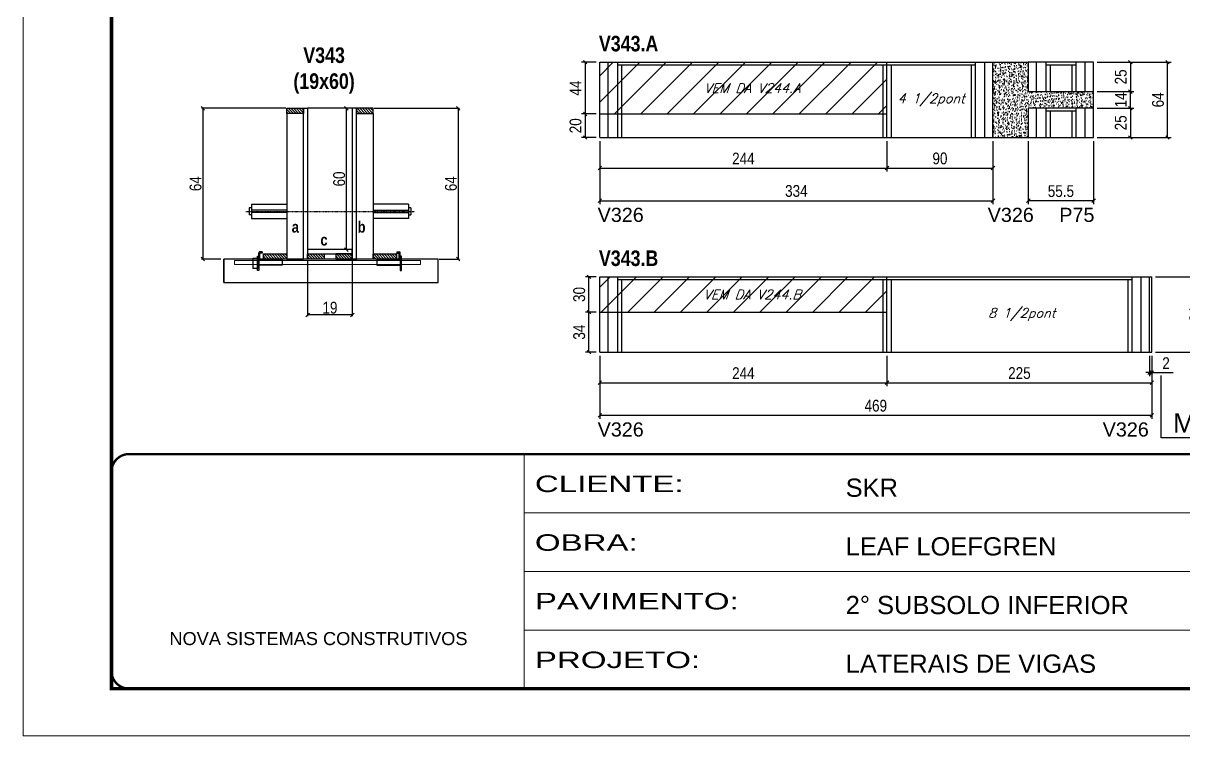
# Model space of a CAD drawing. Extents: x 3309 to 9590, y -2522 to 15424.
# Drawn here: x 3309 to 4295, y 8964 to 9569 of the extents above; entities that cross this region are included whole.
import ezdxf

# ---------------------------------------------------------------- set-up
doc = ezdxf.new("R2010")
doc.units = 0
for name, pattern in [('CONTINUO', [0]), ('DASHED', [0.75, 0.5, -0.25]), ('HIDDEN', [0.375, 0.25, -0.125])]:
    doc.linetypes.add(name, pattern=pattern)
for name, color, linetype in [('5', 5, 'Continuous'), ('barrote', 251, 'Continuous'), ('COTA', 241, 'Continuous'), ('detalhes', 4, 'Continuous'), ('NOMENCLATURA', 7, 'Continuous'), ('Painéis', 200, 'Continuous'), ('presilha', 1, 'Continuous'), ('SARR_2.2x10', 60, 'Continuous'), ('SARR_2.2x7', 40, 'Continuous'), ('SARR_3.5x7', 81, 'Continuous'), ('TENSOR', 3, 'Continuous'), ('texto', 7, 'Continuous')]:
    doc.layers.add(name, color=color, linetype=linetype)
for name, color, linetype, lineweight in [('CONCRETO', 251, 'Continuous', 25), ('Folhas', 255, 'Continuous', 9), ('Hachura', 251, 'Continuous', 9), ('SARRAFO DE PRESSAO', 251, 'DASHED', 9), ('SCO-___-LAJ', 2, 'Continuous', 0)]:
    doc.layers.add(name, color=color, linetype=linetype, lineweight=lineweight)
doc.styles.add('ARIAL', font='arial.ttf')
doc.styles.add('COTA TECNICA', font='techl___.ttf', dxfattribs={"height": 10})
doc.styles.add('COTA TECNICA 2X', font='techl___.ttf', dxfattribs={"height": 10})
doc.styles.add('Romans', font='romans.shx')
doc.styles.get("Standard").update_dxf_attribs({"font": 'arial.ttf'})
doc.styles.add('TECNICA', font='techb___.ttf', dxfattribs={"height": 10})
doc.styles.add('Tecnologia', font='')
doc.styles.get('Tecnologia').set_extended_font_data('Forgotten Futurist')
doc.dimstyles.new('PAINEL', dxfattribs={"dimtxt": 10, "dimasz": 3, "dimexe": 3, "dimexo": 3, "dimgap": 3, "dimtad": 1, "dimdec": 1, "dimzin": 12, "dimdsep": 46, "dimtxsty": 'COTA TECNICA', "dimblk1": 'OBLIQUE', "dimblk2": 'OBLIQUE', "dimsah": 1, "dimcen": 0.9, "dimclrd": 4, "dimclre": 4, "dimclrt": 240, "dimadec": 1, "dimazin": 3, "dimtfac": 1, "dimtdec": 1, "dimtmove": 0, "dimatfit": 3, "dimfxl": 1, "dimtolj": 1, "dimtzin": 12, "dimarcsym": 0})
doc.dimstyles.new('SECAO', dxfattribs={"dimscale": 0.333333, "dimtxt": 5, "dimasz": 9, "dimexe": 3, "dimexo": 3, "dimgap": 3, "dimtad": 1, "dimdec": 1, "dimlfac": 0.5, "dimzin": 12, "dimdsep": 46, "dimtxsty": 'COTA TECNICA 2X', "dimblk1": 'OBLIQUE', "dimblk2": 'OBLIQUE', "dimsah": 1, "dimcen": 0.9, "dimclrd": 4, "dimclre": 4, "dimclrt": 240, "dimadec": 1, "dimazin": 3, "dimtfac": 1, "dimtdec": 1, "dimtmove": 0, "dimatfit": 3, "dimfxl": 1, "dimtolj": 1, "dimtzin": 12, "dimarcsym": 0})
pattern_1 = [(135, (36786.496, -114143.7686), (-1.122532015, -1.122532015), [])]

# ---------------------------------------------------------------- blocks, each defined once
blk = doc.blocks.new('9999999999')
at = {"color": 30, "linetype": 'CONTINUO'}
for p, q in [((98564.56, 34230.21), (98564.56, 34429.45)), ((98564.56, 34379.64), (99583.98, 34379.64)), ((98564.56, 34329.83), (99487.98, 34329.83)), ((98564.56, 34280.02), (99487.98, 34280.02))]:
    blk.add_line(p, q, dxfattribs=at)
at = {"color": 30, "linetype": 'CONTINUO', "const_width": 2}
blk.add_lwpolyline([(99583.98, 34230.21), (99583.98, 34414.45, 0.414214), (99568.98, 34429.45), (98228.98, 34429.45, 0.414214), (98213.98, 34414.45), (98213.98, 34245.21, 0.414214), (98228.98, 34230.21), (99583.98, 34230.21)], format="xyb", dxfattribs=at)
at = {"layer": 'Folhas'}
blk.add_lwpolyline([(98138.98, 34190.21), (99623.98, 34190.21), (99623.98, 35240.21), (98138.98, 35240.21)], close=True, dxfattribs=at)
at = {"layer": 'Folhas', "color": 30, "const_width": 3}
blk.add_lwpolyline([(98213.98, 34230.21), (99583.98, 34230.21), (99583.98, 35200.21), (98213.98, 35200.21)], close=True, dxfattribs=at)
at = {"color": 7, "linetype": 'Continuous', "ltscale": 5, "style": 'ARIAL'}
for s, height, p in [('SKR', 15.483, (98837.68, 34393.13)), ('LEAF LOEFGREN', 15.4829, (98837.68, 34343.32)), ('2° SUBSOLO INFERIOR', 15.4829, (98837.68, 34293.51)), ('NOVA SISTEMAS CONSTRUTIVOS', 11.0592, (98263.19, 34267.21)), ('LATERAIS DE VIGAS', 15.4829, (98837.68, 34243.7))]:
    blk.add_text(s, height=height, dxfattribs=at).set_placement(p)
at = {"layer": 'Folhas', "color": 7, "style": 'Tecnologia', "width": 1.5}
for s, p in [('CLIENTE:', (98573.65, 34397.17)), ('OBRA:', (98573.65, 34347.31)), ('PAVIMENTO:', (98573.65, 34297.5)), ('PROJETO:', (98573.65, 34247.69))]:
    blk.add_text(s, height=14, dxfattribs=at).set_placement(p)
blk = doc.blocks.new('_Oblique')
at = {"color": 0, "linetype": 'ByBlock', "lineweight": -2}
blk.add_line((-0.5, -0.5), (0.5, 0.5), dxfattribs=at)
blk = doc.blocks.new('*D1483')
at = {"layer": 'COTA', "color": 4, "lineweight": -2, "transparency": 16777216}
for p, q in [((3550.96, 9367.4), (3550.96, 9319.93)), ((3588.96, 9367.4), (3588.96, 9319.93)), ((3588.96, 9320.93), (3550.96, 9320.93))]:
    blk.add_line(p, q, dxfattribs=at)
at = {"layer": 'Defpoints', "color": 0, "transparency": 16777216}
for p in [(3550.96, 9368.4), (3588.96, 9368.4), (3550.96, 9320.93)]:
    blk.add_point(p, dxfattribs=at)
at = {"layer": 'COTA', "color": 4, "lineweight": -2, "transparency": 16777216, "xscale": 3, "yscale": 3, "zscale": 3, "rotation": 180}
blk.add_blockref('_Oblique', (3550.96, 9320.93), dxfattribs=at)
at = {"layer": 'COTA', "color": 4, "lineweight": -2, "transparency": 16777216, "xscale": 3, "yscale": 3, "zscale": 3}
blk.add_blockref('_Oblique', (3588.96, 9320.93), dxfattribs=at)
at = {"layer": 'COTA', "color": 240, "transparency": 16777216, "insert": (3569.96, 9327.02), "char_height": 10, "attachment_point": 5, "style": 'COTA TECNICA 2X'}
blk.add_mtext('\\A1;19', dxfattribs=at)
blk = doc.blocks.new('PRESILHA METÁLICA 1')
at = {"layer": 'presilha'}
for p, q in [((6, 15.5), (7.5, 15.5)), ((6, -2.5), (6, 15.5)), ((7.5, 10.6), (7.5, 19.9)), ((7.5, 15.5), (7.5, -2.5)), ((12, 21), (8.6, 21)), ((9, 11.6), (9, 18.9)), ((12, 19.5), (9.6, 19.5)), ((12, 21), (12, 19.5)), ((0, 13), (6, 13)), ((0, 13), (0, 0)), ((6, 0), (0, 0)), ((6, 13), (6, 0)), ((37.5, 4.1), (7.5, 4.1)), ((37.5, 11), (9.6, 11)), ((37.5, 11), (37.5, 4.1)), ((7.5, -2.5), (6, -2.5))]:
    blk.add_line(p, q, dxfattribs=at)
for centre, radius, start, end in [((8.6, 19.9), 1.14, 90, 180), ((9.6, 18.9), 0.57, 90, 180), ((9.6, 11.6), 0.57, 180, 270)]:
    blk.add_arc(centre, radius, start, end, dxfattribs=at)
blk = doc.blocks.new('PRESILHA METÁLICA 2')
at = {"layer": 'presilha'}
for p, q in [((-5.2, 23.5), (-5.2, 22)), ((-5.2, 23.5), (-1.9, 23.5)), ((-5.2, 22), (-2.8, 22)), ((-2.2, 14.1), (-2.2, 21.4)), ((0.8, 18), (-0.8, 18)), ((-0.8, 18), (-0.8, 0)), ((-0.8, 14.6), (-0.8, 22.4)), ((0.8, 0), (0.8, 18)), ((-30.8, 13.5), (-30.8, 6.6)), ((-30.8, 13.5), (-2.8, 13.5)), ((-30.8, 6.6), (-0.8, 6.6)), ((-0.8, 0), (0.8, 0))]:
    blk.add_line(p, q, dxfattribs=at)
for centre, radius, start, end in [((-2.8, 21.4), 0.57, 0, 90), ((-1.9, 22.4), 1.14, 0, 90), ((-2.8, 14.1), 0.57, 270, 0)]:
    blk.add_arc(centre, radius, start, end, dxfattribs=at)
blk = doc.blocks.new('*D1484')
at = {"layer": 'COTA', "color": 4, "lineweight": -2, "transparency": 16777216}
for p, q in [((3532.36, 9496.4), (3460.91, 9496.4)), ((3461.91, 9496.4), (3461.91, 9368.4)), ((3477.14, 9368.4), (3460.91, 9368.4))]:
    blk.add_line(p, q, dxfattribs=at)
at = {"layer": 'Defpoints', "color": 0, "transparency": 16777216}
for p in [(3533.36, 9496.4), (3461.91, 9368.4), (3478.14, 9368.4)]:
    blk.add_point(p, dxfattribs=at)
at = {"layer": 'COTA', "color": 4, "lineweight": -2, "transparency": 16777216, "xscale": 3, "yscale": 3, "zscale": 3}
for p, rotation in [((3461.91, 9496.4), 90), ((3461.91, 9368.4), 270)]:
    blk.add_blockref('_Oblique', p, dxfattribs=dict(at, rotation=rotation))
at = {"layer": 'COTA', "color": 240, "transparency": 16777216, "insert": (3455.81, 9432.4), "char_height": 10, "attachment_point": 5, "rotation": 90, "style": 'COTA TECNICA 2X'}
blk.add_mtext('\\A1;64', dxfattribs=at)
blk = doc.blocks.new('*D1485')
at = {"layer": 'COTA', "color": 4, "lineweight": -2, "transparency": 16777216}
for p, q in [((3607.56, 9496.4), (3679.88, 9496.4)), ((3678.88, 9496.4), (3678.88, 9368.4)), ((3662.77, 9368.4), (3679.88, 9368.4))]:
    blk.add_line(p, q, dxfattribs=at)
at = {"layer": 'Defpoints', "color": 0, "transparency": 16777216}
for p in [(3606.56, 9496.4), (3661.77, 9368.4), (3678.88, 9368.4)]:
    blk.add_point(p, dxfattribs=at)
at = {"layer": 'COTA', "color": 4, "lineweight": -2, "transparency": 16777216, "xscale": 3, "yscale": 3, "zscale": 3}
for p, rotation in [((3678.88, 9496.4), 90), ((3678.88, 9368.4), 270)]:
    blk.add_blockref('_Oblique', p, dxfattribs=dict(at, rotation=rotation))
at = {"layer": 'COTA', "color": 240, "transparency": 16777216, "insert": (3672.77, 9432.4), "char_height": 10, "attachment_point": 5, "rotation": 90, "style": 'COTA TECNICA 2X'}
blk.add_mtext('\\A1;64', dxfattribs=at)
blk = doc.blocks.new('*D1486')
at = {"layer": 'COTA', "color": 4, "lineweight": -2, "transparency": 16777216}
for p, q in [((3587.96, 9496.4), (3582.88, 9496.4)), ((3583.88, 9376.4), (3583.88, 9496.4)), ((3587.96, 9376.4), (3582.88, 9376.4))]:
    blk.add_line(p, q, dxfattribs=at)
at = {"layer": 'Defpoints', "color": 0, "transparency": 16777216}
for p in [(3583.88, 9496.4), (3588.96, 9496.4), (3588.96, 9376.4)]:
    blk.add_point(p, dxfattribs=at)
at = {"layer": 'COTA', "color": 4, "lineweight": -2, "transparency": 16777216, "xscale": 3, "yscale": 3, "zscale": 3}
for p, rotation in [((3583.88, 9496.4), 90), ((3583.88, 9376.4), 270)]:
    blk.add_blockref('_Oblique', p, dxfattribs=dict(at, rotation=rotation))
at = {"layer": 'COTA', "color": 240, "transparency": 16777216, "insert": (3577.78, 9436.4), "char_height": 10, "attachment_point": 5, "rotation": 90, "style": 'COTA TECNICA 2X'}
blk.add_mtext('\\A1;60', dxfattribs=at)
blk = doc.blocks.new('*D1511')
at = {"layer": 'COTA', "color": 4, "linetype": 'ByBlock', "lineweight": -2, "transparency": 16777216}
for p, q in [((3799.17, 9468.56), (3799.17, 9442.64)), ((4043.17, 9468.56), (4043.17, 9442.64)), ((3799.17, 9445.64), (4043.17, 9445.64))]:
    blk.add_line(p, q, dxfattribs=at)
at = {"layer": 'Defpoints', "color": 0, "linetype": 'ByBlock', "transparency": 16777216}
for p in [(3799.17, 9471.56), (4043.17, 9471.56), (4043.17, 9445.64)]:
    blk.add_point(p, dxfattribs=at)
at = {"layer": 'COTA', "color": 4, "linetype": 'ByBlock', "lineweight": -2, "transparency": 16777216, "xscale": 3, "yscale": 3, "zscale": 3, "rotation": 180}
blk.add_blockref('_Oblique', (3799.17, 9445.64), dxfattribs=at)
at = {"layer": 'COTA', "color": 4, "linetype": 'ByBlock', "lineweight": -2, "transparency": 16777216, "xscale": 3, "yscale": 3, "zscale": 3}
blk.add_blockref('_Oblique', (4043.17, 9445.64), dxfattribs=at)
at = {"layer": 'COTA', "color": 240, "linetype": 'ByBlock', "transparency": 16777216, "insert": (3921.17, 9453.72), "char_height": 10, "attachment_point": 5, "style": 'COTA TECNICA'}
blk.add_mtext('\\A1;244', dxfattribs=at)
blk = doc.blocks.new('*D1512')
at = {"layer": 'COTA', "color": 4, "linetype": 'ByBlock', "lineweight": -2, "transparency": 16777216}
for p, q in [((4043.17, 9468.56), (4043.17, 9442.64)), ((4133.17, 9468.56), (4133.17, 9442.64)), ((4043.17, 9445.64), (4133.17, 9445.64))]:
    blk.add_line(p, q, dxfattribs=at)
at = {"layer": 'Defpoints', "color": 0, "linetype": 'ByBlock', "transparency": 16777216}
for p in [(4043.17, 9471.56), (4133.17, 9471.56), (4133.17, 9445.64)]:
    blk.add_point(p, dxfattribs=at)
at = {"layer": 'COTA', "color": 4, "linetype": 'ByBlock', "lineweight": -2, "transparency": 16777216, "xscale": 3, "yscale": 3, "zscale": 3, "rotation": 180}
blk.add_blockref('_Oblique', (4043.17, 9445.64), dxfattribs=at)
at = {"layer": 'COTA', "color": 4, "linetype": 'ByBlock', "lineweight": -2, "transparency": 16777216, "xscale": 3, "yscale": 3, "zscale": 3}
blk.add_blockref('_Oblique', (4133.17, 9445.64), dxfattribs=at)
at = {"layer": 'COTA', "color": 240, "linetype": 'ByBlock', "transparency": 16777216, "insert": (4088.17, 9453.78), "char_height": 10, "attachment_point": 5, "style": 'COTA TECNICA'}
blk.add_mtext('\\A1;90', dxfattribs=at)
blk = doc.blocks.new('*D1515')
at = {"layer": 'COTA', "color": 4, "linetype": 'ByBlock', "lineweight": -2, "transparency": 16777216}
for p, q in [((3799.17, 9468.56), (3799.17, 9414.93)), ((4133.17, 9468.56), (4133.17, 9414.93)), ((3799.17, 9417.93), (4133.17, 9417.93))]:
    blk.add_line(p, q, dxfattribs=at)
at = {"layer": 'Defpoints', "color": 0, "linetype": 'ByBlock', "transparency": 16777216}
for p in [(3799.17, 9471.56), (4133.17, 9471.56), (4133.17, 9417.93)]:
    blk.add_point(p, dxfattribs=at)
at = {"layer": 'COTA', "color": 4, "linetype": 'ByBlock', "lineweight": -2, "transparency": 16777216, "xscale": 3, "yscale": 3, "zscale": 3, "rotation": 180}
blk.add_blockref('_Oblique', (3799.17, 9417.93), dxfattribs=at)
at = {"layer": 'COTA', "color": 4, "linetype": 'ByBlock', "lineweight": -2, "transparency": 16777216, "xscale": 3, "yscale": 3, "zscale": 3}
blk.add_blockref('_Oblique', (4133.17, 9417.93), dxfattribs=at)
at = {"layer": 'COTA', "color": 240, "linetype": 'ByBlock', "transparency": 16777216, "insert": (3966.17, 9426.15), "char_height": 10, "attachment_point": 5, "style": 'COTA TECNICA'}
blk.add_mtext('\\A1;334', dxfattribs=at)
blk = doc.blocks.new('*D1513')
at = {"layer": 'COTA', "color": 4, "lineweight": -2, "transparency": 16777216}
for p, q in [((4221.67, 9510.56), (4252.92, 9510.56)), ((4249.92, 9496.56), (4249.92, 9510.56)), ((4221.67, 9496.56), (4252.92, 9496.56))]:
    blk.add_line(p, q, dxfattribs=at)
at = {"layer": 'Defpoints', "color": 0, "transparency": 16777216}
for p in [(4218.67, 9510.56), (4249.92, 9510.56), (4218.67, 9496.56)]:
    blk.add_point(p, dxfattribs=at)
at = {"layer": 'COTA', "color": 4, "lineweight": -2, "transparency": 16777216, "xscale": 3, "yscale": 3, "zscale": 3}
for p, rotation in [((4249.92, 9510.56), 90), ((4249.92, 9496.56), 270)]:
    blk.add_blockref('_Oblique', p, dxfattribs=dict(at, rotation=rotation))
at = {"layer": 'COTA', "color": 240, "transparency": 16777216, "insert": (4241.85, 9503.56), "char_height": 10, "attachment_point": 5, "rotation": 90, "style": 'COTA TECNICA'}
blk.add_mtext('\\A1;14', dxfattribs=at)
blk = doc.blocks.new('*D1514')
at = {"layer": 'COTA', "color": 4, "lineweight": -2, "transparency": 16777216}
for p, q in [((4163.17, 9468.56), (4163.17, 9414.93)), ((4218.67, 9468.56), (4218.67, 9414.93)), ((4218.67, 9417.93), (4163.17, 9417.93))]:
    blk.add_line(p, q, dxfattribs=at)
at = {"layer": 'Defpoints', "color": 0, "transparency": 16777216}
for p in [(4163.17, 9471.56), (4218.67, 9471.56), (4163.17, 9417.93)]:
    blk.add_point(p, dxfattribs=at)
at = {"layer": 'COTA', "color": 4, "lineweight": -2, "transparency": 16777216, "xscale": 3, "yscale": 3, "zscale": 3, "rotation": 180}
blk.add_blockref('_Oblique', (4163.17, 9417.93), dxfattribs=at)
at = {"layer": 'COTA', "color": 4, "lineweight": -2, "transparency": 16777216, "xscale": 3, "yscale": 3, "zscale": 3}
blk.add_blockref('_Oblique', (4218.67, 9417.93), dxfattribs=at)
at = {"layer": 'COTA', "color": 240, "transparency": 16777216, "insert": (4190.92, 9426.04), "char_height": 10, "attachment_point": 5, "style": 'COTA TECNICA'}
blk.add_mtext('\\A1;55.5', dxfattribs=at)
blk = doc.blocks.new('*D1516')
at = {"layer": 'COTA', "color": 4, "lineweight": -2, "transparency": 16777216}
for p, q in [((4221.67, 9496.56), (4252.92, 9496.56)), ((4249.92, 9496.56), (4249.92, 9471.56)), ((4221.67, 9471.56), (4252.92, 9471.56))]:
    blk.add_line(p, q, dxfattribs=at)
at = {"layer": 'Defpoints', "color": 0, "transparency": 16777216}
for p in [(4218.67, 9496.56), (4218.67, 9471.56), (4249.92, 9471.56)]:
    blk.add_point(p, dxfattribs=at)
at = {"layer": 'COTA', "color": 4, "lineweight": -2, "transparency": 16777216, "xscale": 3, "yscale": 3, "zscale": 3}
for p, rotation in [((4249.92, 9496.56), 90), ((4249.92, 9471.56), 270)]:
    blk.add_blockref('_Oblique', p, dxfattribs=dict(at, rotation=rotation))
at = {"layer": 'COTA', "color": 240, "transparency": 16777216, "insert": (4241.81, 9484.06), "char_height": 10, "attachment_point": 5, "rotation": 90, "style": 'COTA TECNICA'}
blk.add_mtext('\\A1;25', dxfattribs=at)
blk = doc.blocks.new('*D1517')
at = {"layer": 'COTA', "color": 4, "lineweight": -2, "transparency": 16777216}
for p, q in [((4221.67, 9535.56), (4252.92, 9535.56)), ((4249.92, 9535.56), (4249.92, 9510.56)), ((4221.67, 9510.56), (4252.92, 9510.56))]:
    blk.add_line(p, q, dxfattribs=at)
at = {"layer": 'Defpoints', "color": 0, "transparency": 16777216}
for p in [(4218.67, 9535.56), (4218.67, 9510.56), (4249.92, 9510.56)]:
    blk.add_point(p, dxfattribs=at)
at = {"layer": 'COTA', "color": 4, "lineweight": -2, "transparency": 16777216, "xscale": 3, "yscale": 3, "zscale": 3}
for p, rotation in [((4249.92, 9535.56), 90), ((4249.92, 9510.56), 270)]:
    blk.add_blockref('_Oblique', p, dxfattribs=dict(at, rotation=rotation))
at = {"layer": 'COTA', "color": 240, "transparency": 16777216, "insert": (4241.81, 9523.06), "char_height": 10, "attachment_point": 5, "rotation": 90, "style": 'COTA TECNICA'}
blk.add_mtext('\\A1;25', dxfattribs=at)
blk = doc.blocks.new('*D1518')
at = {"layer": 'COTA', "color": 4, "linetype": 'ByBlock', "lineweight": -2, "transparency": 16777216}
for p, q in [((3799.17, 9286.3), (3799.17, 9260.39)), ((4043.17, 9286.3), (4043.17, 9260.39)), ((3799.17, 9263.39), (4043.17, 9263.39))]:
    blk.add_line(p, q, dxfattribs=at)
at = {"layer": 'Defpoints', "color": 0, "linetype": 'ByBlock', "transparency": 16777216}
for p in [(3799.17, 9289.3), (4043.17, 9289.3), (4043.17, 9263.39)]:
    blk.add_point(p, dxfattribs=at)
at = {"layer": 'COTA', "color": 4, "linetype": 'ByBlock', "lineweight": -2, "transparency": 16777216, "xscale": 3, "yscale": 3, "zscale": 3, "rotation": 180}
blk.add_blockref('_Oblique', (3799.17, 9263.39), dxfattribs=at)
at = {"layer": 'COTA', "color": 4, "linetype": 'ByBlock', "lineweight": -2, "transparency": 16777216, "xscale": 3, "yscale": 3, "zscale": 3}
blk.add_blockref('_Oblique', (4043.17, 9263.39), dxfattribs=at)
at = {"layer": 'COTA', "color": 240, "linetype": 'ByBlock', "transparency": 16777216, "insert": (3921.17, 9271.46), "char_height": 10, "attachment_point": 5, "style": 'COTA TECNICA'}
blk.add_mtext('\\A1;244', dxfattribs=at)
blk = doc.blocks.new('*D1519')
at = {"layer": 'COTA', "color": 4, "linetype": 'ByBlock', "lineweight": -2, "transparency": 16777216}
for p, q in [((4043.17, 9286.3), (4043.17, 9260.39)), ((4268.17, 9286.3), (4268.17, 9260.39)), ((4043.17, 9263.39), (4268.17, 9263.39))]:
    blk.add_line(p, q, dxfattribs=at)
at = {"layer": 'Defpoints', "color": 0, "linetype": 'ByBlock', "transparency": 16777216}
for p in [(4043.17, 9289.3), (4268.17, 9289.3), (4268.17, 9263.39)]:
    blk.add_point(p, dxfattribs=at)
at = {"layer": 'COTA', "color": 4, "linetype": 'ByBlock', "lineweight": -2, "transparency": 16777216, "xscale": 3, "yscale": 3, "zscale": 3, "rotation": 180}
blk.add_blockref('_Oblique', (4043.17, 9263.39), dxfattribs=at)
at = {"layer": 'COTA', "color": 4, "linetype": 'ByBlock', "lineweight": -2, "transparency": 16777216, "xscale": 3, "yscale": 3, "zscale": 3}
blk.add_blockref('_Oblique', (4268.17, 9263.39), dxfattribs=at)
at = {"layer": 'COTA', "color": 240, "linetype": 'ByBlock', "transparency": 16777216, "insert": (4155.67, 9271.5), "char_height": 10, "attachment_point": 5, "style": 'COTA TECNICA'}
blk.add_mtext('\\A1;225', dxfattribs=at)
blk = doc.blocks.new('*D1520')
at = {"layer": 'COTA', "color": 4, "linetype": 'ByBlock', "lineweight": -2, "transparency": 16777216}
for p, q in [((3799.17, 9286.3), (3799.17, 9232.68)), ((4268.17, 9286.3), (4268.17, 9232.68)), ((3799.17, 9235.68), (4268.17, 9235.68))]:
    blk.add_line(p, q, dxfattribs=at)
at = {"layer": 'Defpoints', "color": 0, "linetype": 'ByBlock', "transparency": 16777216}
for p in [(3799.17, 9289.3), (4268.17, 9289.3), (4268.17, 9235.68)]:
    blk.add_point(p, dxfattribs=at)
at = {"layer": 'COTA', "color": 4, "linetype": 'ByBlock', "lineweight": -2, "transparency": 16777216, "xscale": 3, "yscale": 3, "zscale": 3, "rotation": 180}
blk.add_blockref('_Oblique', (3799.17, 9235.68), dxfattribs=at)
at = {"layer": 'COTA', "color": 4, "linetype": 'ByBlock', "lineweight": -2, "transparency": 16777216, "xscale": 3, "yscale": 3, "zscale": 3}
blk.add_blockref('_Oblique', (4268.17, 9235.68), dxfattribs=at)
at = {"layer": 'COTA', "color": 240, "linetype": 'ByBlock', "transparency": 16777216, "insert": (4033.67, 9243.81), "char_height": 10, "attachment_point": 5, "style": 'COTA TECNICA'}
blk.add_mtext('\\A1;469', dxfattribs=at)
blk = doc.blocks.new('*D1521')
at = {"layer": 'COTA', "color": 4, "lineweight": -2, "transparency": 16777216}
for p, q in [((4266.17, 9286.3), (4266.17, 9268.93)), ((4268.17, 9286.3), (4268.17, 9268.93)), ((4266.17, 9271.93), (4263.17, 9271.93)), ((4266.17, 9271.93), (4268.17, 9271.93)), ((4268.17, 9271.93), (4286.28, 9271.93))]:
    blk.add_line(p, q, dxfattribs=at)
at = {"layer": 'Defpoints', "color": 0, "transparency": 16777216}
for p in [(4266.17, 9289.3), (4268.17, 9289.3), (4268.17, 9271.93)]:
    blk.add_point(p, dxfattribs=at)
at = {"layer": 'COTA', "color": 4, "lineweight": -2, "transparency": 16777216, "xscale": 3, "yscale": 3, "zscale": 3}
blk.add_blockref('_Oblique', (4266.17, 9271.93), dxfattribs=at)
at = {"layer": 'COTA', "color": 4, "lineweight": -2, "transparency": 16777216, "xscale": 3, "yscale": 3, "zscale": 3, "rotation": 180}
blk.add_blockref('_Oblique', (4268.17, 9271.93), dxfattribs=at)
at = {"layer": 'COTA', "color": 240, "transparency": 16777216, "insert": (4280.23, 9279.93), "char_height": 10, "attachment_point": 5, "style": 'COTA TECNICA'}
blk.add_mtext('\\A1;2', dxfattribs=at)
blk = doc.blocks.new('*D1524')
at = {"layer": 'COTA', "color": 4, "lineweight": -2, "transparency": 16777216}
for p, q in [((4271.17, 9353.3), (4316.23, 9353.3)), ((4313.23, 9353.3), (4313.23, 9289.3)), ((4271.17, 9289.3), (4316.23, 9289.3))]:
    blk.add_line(p, q, dxfattribs=at)
at = {"layer": 'Defpoints', "color": 0, "transparency": 16777216}
for p in [(4268.17, 9353.3), (4268.17, 9289.3), (4313.23, 9289.3)]:
    blk.add_point(p, dxfattribs=at)
at = {"layer": 'COTA', "color": 4, "lineweight": -2, "transparency": 16777216, "xscale": 3, "yscale": 3, "zscale": 3}
for p, rotation in [((4313.23, 9353.3), 90), ((4313.23, 9289.3), 270)]:
    blk.add_blockref('_Oblique', p, dxfattribs=dict(at, rotation=rotation))
at = {"layer": 'COTA', "color": 240, "transparency": 16777216, "insert": (4305.13, 9321.3), "char_height": 10, "attachment_point": 5, "rotation": 90, "style": 'COTA TECNICA'}
blk.add_mtext('\\A1;64', dxfattribs=at)
blk = doc.blocks.new('*D1800')
at = {"layer": 'COTA', "color": 4, "lineweight": -2, "transparency": 16777216}
for p, q in [((4221.67, 9535.56), (4284.53, 9535.56)), ((4281.53, 9471.56), (4281.53, 9535.56)), ((4221.67, 9471.56), (4284.53, 9471.56))]:
    blk.add_line(p, q, dxfattribs=at)
at = {"layer": 'Defpoints', "color": 0, "transparency": 16777216}
for p in [(4218.67, 9535.56), (4281.53, 9535.56), (4218.67, 9471.56)]:
    blk.add_point(p, dxfattribs=at)
at = {"layer": 'COTA', "color": 4, "lineweight": -2, "transparency": 16777216, "xscale": 3, "yscale": 3, "zscale": 3}
for p, rotation in [((4281.53, 9535.56), 90), ((4281.53, 9471.56), 270)]:
    blk.add_blockref('_Oblique', p, dxfattribs=dict(at, rotation=rotation))
at = {"layer": 'COTA', "color": 240, "transparency": 16777216, "insert": (4273.43, 9503.56), "char_height": 10, "attachment_point": 5, "rotation": 90, "style": 'COTA TECNICA'}
blk.add_mtext('\\A1;64', dxfattribs=at)
blk = doc.blocks.new('*D1820')
at = {"layer": 'COTA', "color": 4, "lineweight": -2, "transparency": 16777216}
for p, q in [((3796.17, 9535.56), (3783.72, 9535.56)), ((3786.72, 9535.56), (3786.72, 9491.56)), ((3796.17, 9491.56), (3783.72, 9491.56))]:
    blk.add_line(p, q, dxfattribs=at)
at = {"layer": 'Defpoints', "color": 0, "transparency": 16777216}
for p in [(3799.17, 9535.56), (3786.72, 9491.56), (3799.17, 9491.56)]:
    blk.add_point(p, dxfattribs=at)
at = {"layer": 'COTA', "color": 4, "lineweight": -2, "transparency": 16777216, "xscale": 3, "yscale": 3, "zscale": 3}
for p, rotation in [((3786.72, 9535.56), 90), ((3786.72, 9491.56), 270)]:
    blk.add_blockref('_Oblique', p, dxfattribs=dict(at, rotation=rotation))
at = {"layer": 'COTA', "color": 240, "transparency": 16777216, "insert": (3778.64, 9513.56), "char_height": 10, "attachment_point": 5, "rotation": 90, "style": 'COTA TECNICA'}
blk.add_mtext('\\A1;44', dxfattribs=at)
blk = doc.blocks.new('*D1821')
at = {"layer": 'COTA', "color": 4, "lineweight": -2, "transparency": 16777216}
for p, q in [((3796.17, 9491.56), (3783.72, 9491.56)), ((3786.72, 9491.56), (3786.72, 9471.56)), ((3796.17, 9471.56), (3783.72, 9471.56))]:
    blk.add_line(p, q, dxfattribs=at)
at = {"layer": 'Defpoints', "color": 0, "transparency": 16777216}
for p in [(3799.17, 9491.56), (3786.72, 9471.56), (3799.17, 9471.56)]:
    blk.add_point(p, dxfattribs=at)
at = {"layer": 'COTA', "color": 4, "lineweight": -2, "transparency": 16777216, "xscale": 3, "yscale": 3, "zscale": 3}
for p, rotation in [((3786.72, 9491.56), 90), ((3786.72, 9471.56), 270)]:
    blk.add_blockref('_Oblique', p, dxfattribs=dict(at, rotation=rotation))
at = {"layer": 'COTA', "color": 240, "transparency": 16777216, "insert": (3778.61, 9481.56), "char_height": 10, "attachment_point": 5, "rotation": 90, "style": 'COTA TECNICA'}
blk.add_mtext('\\A1;20', dxfattribs=at)
blk = doc.blocks.new('*D1822')
at = {"layer": 'COTA', "color": 4, "lineweight": -2, "transparency": 16777216}
for p, q in [((3796.17, 9323.3), (3786.95, 9323.3)), ((3789.95, 9289.3), (3789.95, 9323.3)), ((3796.17, 9289.3), (3786.95, 9289.3))]:
    blk.add_line(p, q, dxfattribs=at)
at = {"layer": 'Defpoints', "color": 0, "transparency": 16777216}
for p in [(3789.95, 9323.3), (3799.17, 9323.3), (3799.17, 9289.3)]:
    blk.add_point(p, dxfattribs=at)
at = {"layer": 'COTA', "color": 4, "lineweight": -2, "transparency": 16777216, "xscale": 3, "yscale": 3, "zscale": 3}
for p, rotation in [((3789.95, 9323.3), 90), ((3789.95, 9289.3), 270)]:
    blk.add_blockref('_Oblique', p, dxfattribs=dict(at, rotation=rotation))
at = {"layer": 'COTA', "color": 240, "transparency": 16777216, "insert": (3781.73, 9306.3), "char_height": 10, "attachment_point": 5, "rotation": 90, "style": 'COTA TECNICA'}
blk.add_mtext('\\A1;34', dxfattribs=at)
blk = doc.blocks.new('*D1823')
at = {"layer": 'COTA', "color": 4, "lineweight": -2, "transparency": 16777216}
for p, q in [((3796.17, 9353.3), (3786.95, 9353.3)), ((3789.95, 9323.3), (3789.95, 9353.3)), ((3796.17, 9323.3), (3786.95, 9323.3))]:
    blk.add_line(p, q, dxfattribs=at)
at = {"layer": 'Defpoints', "color": 0, "transparency": 16777216}
for p in [(3789.95, 9353.3), (3799.17, 9353.3), (3799.17, 9323.3)]:
    blk.add_point(p, dxfattribs=at)
at = {"layer": 'COTA', "color": 4, "lineweight": -2, "transparency": 16777216, "xscale": 3, "yscale": 3, "zscale": 3}
for p, rotation in [((3789.95, 9353.3), 90), ((3789.95, 9323.3), 270)]:
    blk.add_blockref('_Oblique', p, dxfattribs=dict(at, rotation=rotation))
at = {"layer": 'COTA', "color": 240, "transparency": 16777216, "insert": (3781.73, 9338.3), "char_height": 10, "attachment_point": 5, "rotation": 90, "style": 'COTA TECNICA'}
blk.add_mtext('\\A1;30', dxfattribs=at)

msp = doc.modelspace()

# ---------------------------------------------------------------- hatches: boundary and pattern name
at = {"layer": 'COTA'}
h = msp.add_hatch(dxfattribs=at)
h.set_pattern_fill('AR-CONC', color=256, scale=0.03)
h.set_pattern_definition([(50, (-3263.0957, -1376.1507), (5.46554, -0.4781726), [0.5715, -6.2865]), (355, (-3263.096, -1376.151), (-1.0573026, 5.7317054), [0.4572, -5.0292175]), (100.451445, (-3262.6403, -1376.1906), (4.4082374, 5.2535326), [0.4857003, -5.3427073]), (46.1842, (-3263.096, -1374.627), (8.1323712, -1.26127), [0.85725, -9.42975]), (96.63556, (-3262.418, -1374.732), (7.122124, 7.4227837), [0.7285507, -8.014068]), (351.18415, (-3263.096, -1374.627), (7.122124, 7.422784), [0.685799, -7.543792]), (21, (-3262.3337, -1375.0077), (4.5484317, -3.067956), [0.5715, -6.2865]), (326, (-3262.334, -1375.008), (1.8540609, 5.525639), [0.4572, -5.0292]), (71.451445, (-3261.9547, -1375.2634), (6.4024926, 2.457683), [0.4857003, -5.3426981]), (37.5, (-3263.0957, -1376.1507), (0.0926581, 2.53665117), [0, -4.96824, 0, -5.1054, 0, -5.04825]), (7.5, (-3263.0957, -1376.1507), (2.0045899, 3.00541724), [0, -2.91084, 0, -4.85394, 0, -1.92405]), (327.5, (-3264.795, -1376.1507), (4.06771786, -0.17186232), [0, -1.905, 0, -5.9436, 0, -7.8867]), (317.5, (-3265.557, -1376.1507), (4.4438754, 0.7627947), [0, -2.4765, 0, -3.94716, 0, -5.6007])])
h.paths.add_polyline_path([(4163.17, 9510.56), (4163.17, 9535.56), (4133.17, 9535.56), (4133.17, 9471.56), (4163.17, 9471.56), (4163.17, 9496.56), (4218.67, 9496.56), (4218.67, 9510.56)])
at = {"layer": 'Hachura', "linetype": 'ByBlock'}
h = msp.add_hatch(dxfattribs=at)
h.set_pattern_fill('ANSI31', color=256, scale=5)
h.paths.add_polyline_path([(4043.17, 9535.56), (3799.17, 9535.56), (3799.17, 9491.56), (4043.17, 9491.56)])
h.paths.add_polyline_path([(4043.17, 9353.3), (3799.17, 9353.3), (3799.17, 9323.3), (4043.17, 9323.3)])
at = {"layer": 'SARR_2.2x10'}
h = msp.add_hatch(dxfattribs=at)
h.set_pattern_fill('ANSI31', color=256, scale=0.5, angle=90)
h.set_pattern_definition([(135, (36706.896, -114143.7686), (-1.122532015, -1.122532015), [])])
h.paths.add_polyline_path([(3513.36, 9372.8), (3513.36, 9368.4), (3533.36, 9368.4), (3533.36, 9372.8)])
h = msp.add_hatch(dxfattribs=at)
h.set_pattern_fill('ANSI31', color=256, scale=0.5, angle=90)
h.set_pattern_definition([(135, (36800.096, -114143.7686), (-1.122532015, -1.122532015), [])])
h.paths.add_polyline_path([(3606.56, 9372.8), (3606.56, 9368.4), (3626.56, 9368.4), (3626.56, 9372.8)])
at = {"layer": 'SARR_2.2x7'}
h = msp.add_hatch(dxfattribs=at)
h.set_pattern_fill('ANSI31', color=256, scale=0.5, angle=90)
h.set_pattern_definition([(135, (36720.896, -114020.1686), (-1.122532015, -1.122532015), [])])
h.paths.add_polyline_path([(3547.36, 9496.4), (3547.36, 9492), (3533.36, 9492), (3533.36, 9496.4)])
h = msp.add_hatch(dxfattribs=at)
h.set_pattern_fill('ANSI31', color=256, scale=0.5, angle=90)
h.set_pattern_definition([(135, (36700.896, -114020.1686), (-1.122532015, -1.122532015), [])])
h.paths.add_polyline_path([(3592.56, 9496.4), (3592.56, 9492), (3606.56, 9492), (3606.56, 9496.4)])
h = msp.add_hatch(dxfattribs=at)
h.set_pattern_fill('ANSI31', color=256, scale=0.5, angle=90)
h.set_pattern_definition(pattern_1)
h.paths.add_polyline_path([(3564.96, 9368.4), (3564.96, 9372.8), (3550.96, 9372.8), (3550.96, 9368.4)])
h = msp.add_hatch(dxfattribs=at)
h.set_pattern_fill('ANSI31', color=256, scale=0.5, angle=90)
h.set_pattern_definition(pattern_1)
h.paths.add_polyline_path([(3574.96, 9372.8), (3574.96, 9368.4), (3588.96, 9368.4), (3588.96, 9372.8)])

# ---------------------------------------------------------------- linework, layer by layer
at = {"ltscale": 3}
for p, q in [((3501.36, 9411.85), (3501.36, 9405.85)), ((3503.36, 9411.85), (3501.36, 9411.85)), ((3503.36, 9414.85), (3503.36, 9402.85)), ((3503.36, 9414.85), (3533.36, 9414.85)), ((3533.36, 9409.85), (3503.36, 9409.85)), ((3533.36, 9407.85), (3503.36, 9407.85)), ((3636.56, 9414.85), (3606.56, 9414.85)), ((3606.56, 9409.85), (3636.56, 9409.85)), ((3606.56, 9407.85), (3636.56, 9407.85)), ((3636.56, 9414.85), (3636.56, 9402.85)), ((3638.56, 9411.85), (3636.56, 9411.85)), ((3638.56, 9411.85), (3638.56, 9405.85)), ((3503.36, 9405.85), (3501.36, 9405.85)), ((3503.36, 9402.85), (3533.36, 9402.85)), ((3636.56, 9402.85), (3606.56, 9402.85)), ((3636.56, 9405.85), (3638.56, 9405.85))]:
    msp.add_line(p, q, dxfattribs=at)
at = {"layer": 'barrote'}
msp.add_lwpolyline([(3479.9, 9348.4), (3661.82, 9348.4), (3661.82, 9368.4), (3479.9, 9368.4)], close=True, dxfattribs=at)
at = {"layer": 'CONCRETO', "linetype": 'Continuous'}
msp.add_line((3588.96, 9496.4), (3550.96, 9496.4), dxfattribs=at)
at = {"layer": 'COTA'}
for p, q in [((4133.17, 9535.56), (4163.17, 9535.56)), ((4218.67, 9496.56), (4218.67, 9510.56)), ((4133.17, 9471.56), (4163.17, 9471.56))]:
    msp.add_line(p, q, dxfattribs=at)
at = {"layer": 'detalhes', "color": 250}
msp.add_line((3479.9, 9348.4), (3479.9, 9368.4), dxfattribs=at)
at = {"layer": 'NOMENCLATURA', "linetype": 'Continuous'}
for p, q in [((4276.09, 9216.65), (4276.09, 9269.42)), ((4327.32, 9216.65), (4276.09, 9216.65))]:
    msp.add_line(p, q, dxfattribs=at)
at = {"layer": 'Painéis', "linetype": 'ByBlock'}
for p, q in [((3799.17, 9535.56), (4133.17, 9535.56)), ((3799.17, 9471.56), (3799.17, 9535.56)), ((4043.17, 9471.56), (4043.17, 9535.56)), ((4133.17, 9471.56), (4133.17, 9535.56)), ((4163.17, 9535.56), (4163.17, 9510.56)), ((4218.67, 9535.56), (4163.17, 9535.56)), ((4218.67, 9510.56), (4218.67, 9535.56)), ((4163.17, 9510.56), (4218.67, 9510.56)), ((4163.17, 9496.56), (4163.17, 9471.56)), ((4218.67, 9496.56), (4163.17, 9496.56)), ((4218.67, 9471.56), (4218.67, 9496.56)), ((3799.17, 9491.56), (4043.17, 9491.56)), ((3799.17, 9471.56), (4133.17, 9471.56)), ((4163.17, 9471.56), (4218.67, 9471.56)), ((3799.17, 9353.3), (4268.17, 9353.3)), ((3799.17, 9289.3), (3799.17, 9353.3)), ((4043.17, 9289.3), (4043.17, 9353.3)), ((4266.17, 9289.3), (4266.17, 9353.3)), ((4268.17, 9289.3), (4268.17, 9353.3)), ((3799.17, 9323.3), (4043.17, 9323.3)), ((3799.17, 9289.3), (4268.17, 9289.3))]:
    msp.add_line(p, q, dxfattribs=at)
at = {"layer": 'Painéis', "linetype": 'Continuous'}
for points in [[(3547.36, 9368.4), (3547.36, 9496.4), (3550.96, 9496.4), (3550.96, 9368.4)], [(3592.56, 9368.4), (3592.56, 9496.4), (3588.96, 9496.4), (3588.96, 9368.4)], [(3588.96, 9376.4), (3550.96, 9376.4), (3550.96, 9372.8), (3588.96, 9372.8)]]:
    msp.add_lwpolyline(points, close=True, dxfattribs=at)
at = {"layer": 'SARR_2.2x10'}
for points in [[(3513.36, 9372.8), (3533.36, 9372.8), (3533.36, 9368.4), (3513.36, 9368.4)], [(3606.56, 9372.8), (3626.56, 9372.8), (3626.56, 9368.4), (3606.56, 9368.4)]]:
    msp.add_lwpolyline(points, close=True, dxfattribs=at)
at = {"layer": 'SARR_2.2x7', "linetype": 'Continuous'}
for p, q in [((3806.17, 9491.56), (3806.17, 9535.56)), ((4126.17, 9471.56), (4126.17, 9535.56)), ((4170.17, 9510.56), (4170.17, 9535.56)), ((4211.67, 9510.56), (4211.67, 9535.56)), ((3814.17, 9533.36), (4043.17, 9533.36)), ((4043.17, 9533.36), (4118.17, 9533.36)), ((4178.17, 9533.36), (4203.67, 9533.36)), ((4170.17, 9471.56), (4170.17, 9496.56)), ((4211.67, 9471.56), (4211.67, 9496.56)), ((3806.17, 9471.56), (3806.17, 9491.56)), ((4178.17, 9494.36), (4203.67, 9494.36)), ((3806.17, 9323.3), (3806.17, 9353.3)), ((3814.17, 9351.1), (4043.17, 9351.1)), ((4043.17, 9351.1), (4251.17, 9351.1)), ((4259.17, 9289.3), (4259.17, 9353.3)), ((3806.17, 9289.3), (3806.17, 9323.3))]:
    msp.add_line(p, q, dxfattribs=at)
at = {"layer": 'SARR_2.2x7', "elevation": 0}
for points in [[(3533.36, 9496.4), (3547.36, 9496.4), (3547.36, 9492), (3533.36, 9492)], [(3606.56, 9496.4), (3592.56, 9496.4), (3592.56, 9492), (3606.56, 9492)]]:
    msp.add_lwpolyline(points, close=True, dxfattribs=at)
at = {"layer": 'SARR_2.2x7'}
for points in [[(3550.96, 9372.8), (3564.96, 9372.8), (3564.96, 9368.4), (3550.96, 9368.4)], [(3588.96, 9372.8), (3574.96, 9372.8), (3574.96, 9368.4), (3588.96, 9368.4)]]:
    msp.add_lwpolyline(points, close=True, dxfattribs=at)
at = {"layer": 'SARR_3.5x7'}
for p, q in [((3814.17, 9535.56), (3814.17, 9471.56)), ((4118.17, 9535.56), (4118.17, 9471.56)), ((4178.17, 9535.56), (4178.17, 9510.56)), ((4203.67, 9535.56), (4203.67, 9510.56)), ((3817.67, 9533.36), (3817.67, 9471.56)), ((4039.67, 9533.36), (4039.67, 9471.56)), ((4046.67, 9533.36), (4046.67, 9471.56)), ((4114.67, 9533.36), (4114.67, 9471.56)), ((4181.67, 9533.36), (4181.67, 9510.56)), ((4200.17, 9533.36), (4200.17, 9510.56)), ((4178.17, 9496.56), (4178.17, 9471.56)), ((4203.67, 9496.56), (4203.67, 9471.56)), ((4181.67, 9494.36), (4181.67, 9471.56)), ((4200.17, 9494.36), (4200.17, 9471.56)), ((3814.17, 9353.3), (3814.17, 9289.3)), ((3817.67, 9351.1), (3817.67, 9289.3)), ((4039.67, 9351.1), (4039.67, 9289.3)), ((4046.67, 9351.1), (4046.67, 9289.3)), ((4247.67, 9351.1), (4247.67, 9289.3)), ((4251.17, 9353.3), (4251.17, 9289.3))]:
    msp.add_line(p, q, dxfattribs=at)
for points in [[(3547.36, 9492), (3533.36, 9492), (3533.36, 9368.4), (3547.36, 9368.4)], [(3592.56, 9492), (3606.56, 9492), (3606.56, 9368.4), (3592.56, 9368.4)]]:
    msp.add_lwpolyline(points, close=True, dxfattribs=at)
at = {"layer": 'SCO-___-LAJ', "color": 1}
msp.add_lwpolyline([(3488.9, 9367.07), (3646.74, 9367.07), (3646.74, 9363.87), (3488.9, 9363.87)], close=True, dxfattribs=at)
at = {"layer": 'TENSOR', "linetype": 'HIDDEN', "ltscale": 0.5}
msp.add_line((3498.36, 9408.85), (3641.86, 9408.85), dxfattribs=at)

# ---------------------------------------------------------------- block references
at = {"layer": 'presilha', "xscale": 0.6666666666666666, "yscale": 0.6666666666666666, "zscale": 0.6666666666666666}
for name, p in [('PRESILHA METÁLICA 1', (3504.49, 9360.43)), ('PRESILHA METÁLICA 2', (3630.24, 9358.77))]:
    msp.add_blockref(name, p, dxfattribs=at)
at = {"layer": 'SARRAFO DE PRESSAO', "color": 6, "linetype": 'ByBlock'}
msp.add_blockref('9999999999', (-94829.61, -25226.65), dxfattribs=at)

# ---------------------------------------------------------------- texts
at = {"layer": '5', "linetype": 'Continuous'}
for s, p in [('V326', (3797.38, 9399.92)), ('V326', (4128.75, 9399.92)), ('P75', (4189.59, 9399.92)), ('V326', (3797.38, 9217.67)), ('V326', (4226.43, 9217.67))]:
    msp.add_text(s, height=12, rotation=0.00004, dxfattribs=at).set_placement(p)
at = {"layer": 'detalhes', "style": 'TECNICA'}
for s, p in [('a', (3537.48, 9390.84)), ('b', (3593.46, 9390.83)), ('c', (3561.85, 9379.87))]:
    msp.add_text(s, height=9.6, dxfattribs=at).set_placement(p)
at = {"layer": 'NOMENCLATURA', "style": 'TECNICA'}
for s, p in [('V343.A', (3798.46, 9544.75)), ('V343.B', (3798.46, 9362.49))]:
    msp.add_text(s, height=13.2, dxfattribs=at).set_placement(p)
at = {"layer": 'NOMENCLATURA', "linetype": 'Continuous'}
msp.add_text('M17', height=16.5, dxfattribs=at).set_placement((4286.15, 9220.84))
at = {"layer": 'NOMENCLATURA', "insert": (3564.96, 9548.1), "char_height": 13.2, "attachment_point": 2, "style": 'TECNICA'}
msp.add_mtext_dynamic_manual_height_columns('V343\\P(19x60)', width=300.2766, gutter_width=1, heights=[0], dxfattribs=at)
at = {"layer": 'texto', "color": 2, "char_height": 8, "attachment_point": 5, "style": 'Romans'}
for s, insert in [('{\\Q19;\\C256;VEM DA V244.A}', (3928.67, 9513.56)), ('{\\Q19;\\C256;4 1/2pont}', (4080.67, 9503.56)), ('{\\Q19;\\C256;VEM DA V244.B}', (3928.67, 9338.3)), ('{\\Q19;\\C256;8 1/2pont}', (4157.67, 9321.3))]:
    msp.add_mtext(s, dxfattribs=dict(at, insert=insert))

# ---------------------------------------------------------------- dimensions: what is measured, and where the dimension line sits
at = {"layer": 'COTA'}
for base, p1, p2, angle, dimstyle, picture, middle in [((3786.72, 9491.56), (3799.17, 9535.56), (3799.17, 9491.56), 90, 'PAINEL', '*D1820', (3778.64, 9513.56)), ((4249.92, 9510.56), (4218.67, 9535.56), (4218.67, 9510.56), 90, 'PAINEL', '*D1517', (4241.81, 9523.06)), ((4281.53, 9535.56), (4218.67, 9471.56), (4218.67, 9535.56), 90, 'PAINEL', '*D1800', (4273.43, 9503.56)), ((3461.91, 9368.4, 0), (3533.36, 9496.4), (3478.14, 9368.4, 0), 90, 'SECAO', '*D1484', (3455.81, 9432.4, 0)), ((3583.88, 9496.4), (3588.96, 9376.4), (3588.96, 9496.4), 90, 'SECAO', '*D1486', (3577.78, 9436.4)), ((3678.88, 9368.4, 0), (3606.56, 9496.4), (3661.77, 9368.4, 0), 90, 'SECAO', '*D1485', (3672.77, 9432.4, 0)), ((4249.92, 9471.56), (4218.67, 9496.56), (4218.67, 9471.56), 90, 'PAINEL', '*D1516', (4241.81, 9484.06)), ((4163.17, 9417.93), (4218.67, 9471.56), (4163.17, 9471.56), 180, 'PAINEL', '*D1514', (4190.92, 9426.04)), ((4313.23, 9289.3), (4268.17, 9353.3), (4268.17, 9289.3), 90, 'PAINEL', '*D1524', (4305.13, 9321.3)), ((3789.95, 9323.3), (3799.17, 9289.3), (3799.17, 9323.3), 90, 'PAINEL', '*D1822', (3781.73, 9306.3))]:
    dim = msp.add_linear_dim(base=base, p1=p1, p2=p2, angle=angle, dimstyle=dimstyle, dxfattribs=at)
    dim.commit()
    dim.dimension.update_dxf_attribs({"geometry": picture, "text_midpoint": middle})
for base, p1, p2, angle, dimstyle, picture, middle in [((4249.92, 9510.56), (4218.67, 9496.56), (4218.67, 9510.56), 90, 'PAINEL', '*D1513', (4249.92, 9503.56)), ((3786.72, 9471.56), (3799.17, 9491.56), (3799.17, 9471.56), 90, 'PAINEL', '*D1821', (3786.72, 9481.56)), ((3550.96, 9320.93), (3588.96, 9368.4), (3550.96, 9368.4), 180, 'SECAO', '*D1483', (3569.96, 9320.93))]:
    dim = msp.add_linear_dim(base=base, p1=p1, p2=p2, angle=angle, dimstyle=dimstyle, dxfattribs=at)
    dim.commit()
    dim.dimension.update_dxf_attribs({"geometry": picture, "text_midpoint": middle, "dimtype": 160})
at = {"layer": 'COTA', "linetype": 'ByBlock'}
for base, p1, p2, picture, middle in [((4043.17, 9445.64), (3799.17, 9471.56), (4043.17, 9471.56), '*D1511', (3921.17, 9453.72)), ((4133.17, 9417.93), (3799.17, 9471.56), (4133.17, 9471.56), '*D1515', (3966.17, 9426.15)), ((4043.17, 9263.39), (3799.17, 9289.3), (4043.17, 9289.3), '*D1518', (3921.17, 9271.46)), ((4268.17, 9235.68), (3799.17, 9289.3), (4268.17, 9289.3), '*D1520', (4033.67, 9243.81))]:
    dim = msp.add_linear_dim(base=base, p1=p1, p2=p2, dimstyle='PAINEL', dxfattribs=at)
    dim.commit()
    dim.dimension.update_dxf_attribs({"geometry": picture, "text_midpoint": middle})
for base, p1, p2, picture, middle in [((4133.17, 9445.64), (4043.17, 9471.56), (4133.17, 9471.56), '*D1512', (4088.17, 9453.78)), ((4268.17, 9263.39), (4043.17, 9289.3), (4268.17, 9289.3), '*D1519', (4155.67, 9271.5))]:
    dim = msp.add_linear_dim(base=base, p1=p1, p2=p2, dimstyle='PAINEL', override={"dimtmove": 1}, dxfattribs=at)
    dim.commit()
    dim.dimension.update_dxf_attribs({"geometry": picture, "text_midpoint": middle})
at = {"layer": 'COTA'}
dim = msp.add_linear_dim(base=(3789.95, 9353.3), p1=(3799.17, 9323.3), p2=(3799.17, 9353.3), angle=90, dimstyle='PAINEL', override={"dimtmove": 1}, dxfattribs=at)
dim.commit()
dim.dimension.update_dxf_attribs({"geometry": '*D1823', "text_midpoint": (3781.73, 9338.3)})
dim = msp.add_linear_dim(base=(4268.17, 9271.93), p1=(4266.17, 9289.3), p2=(4268.17, 9289.3), dimstyle='PAINEL', dxfattribs=at)
dim.commit()
dim.dimension.update_dxf_attribs({"geometry": '*D1521', "text_midpoint": (4280.23, 9279.93)})

doc.saveas('drawing.dxf')
